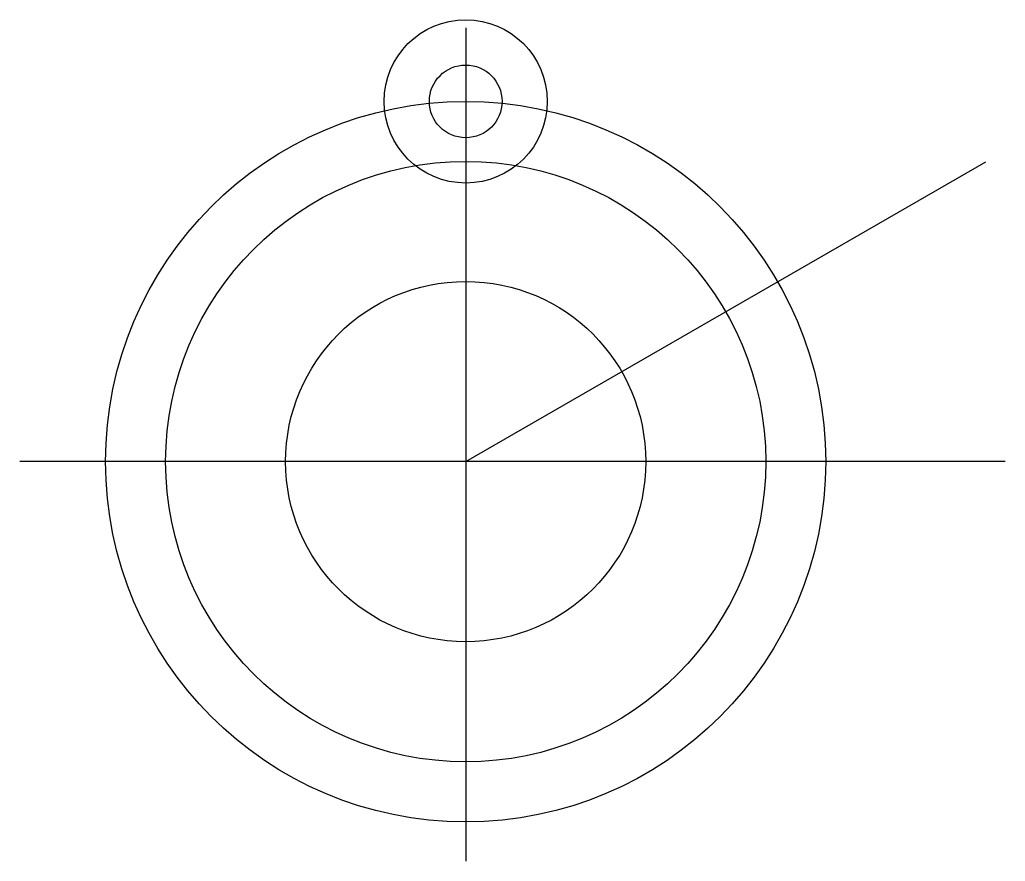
# Model space of a CAD drawing. Header units: millimetres. Extents: x 1077.1 to 1159.2, y 998.8 to 1068.9.
import ezdxf

# ---------------------------------------------------------------- set-up
doc = ezdxf.new("R2010")
doc.units = ezdxf.units.MM

msp = doc.modelspace()

# ---------------------------------------------------------------- linework, layer by layer
for p, q in [((1114.209, 1068.188), (1114.209, 998.785)), ((1114.209, 1032.067), (1157.549, 1057.024)), ((1159.165, 1032.067), (1077.052, 1032.067))]:
    msp.add_line(p, q)
for centre, radius in [((1114.209, 1062.067), 6.8), ((1114.209, 1062.067), 3.027), ((1114.209, 1032.067), 30), ((1114.209, 1032.067), 25), ((1114.209, 1032.067), 15)]:
    msp.add_circle(centre, radius)

doc.saveas('drawing.dxf')
